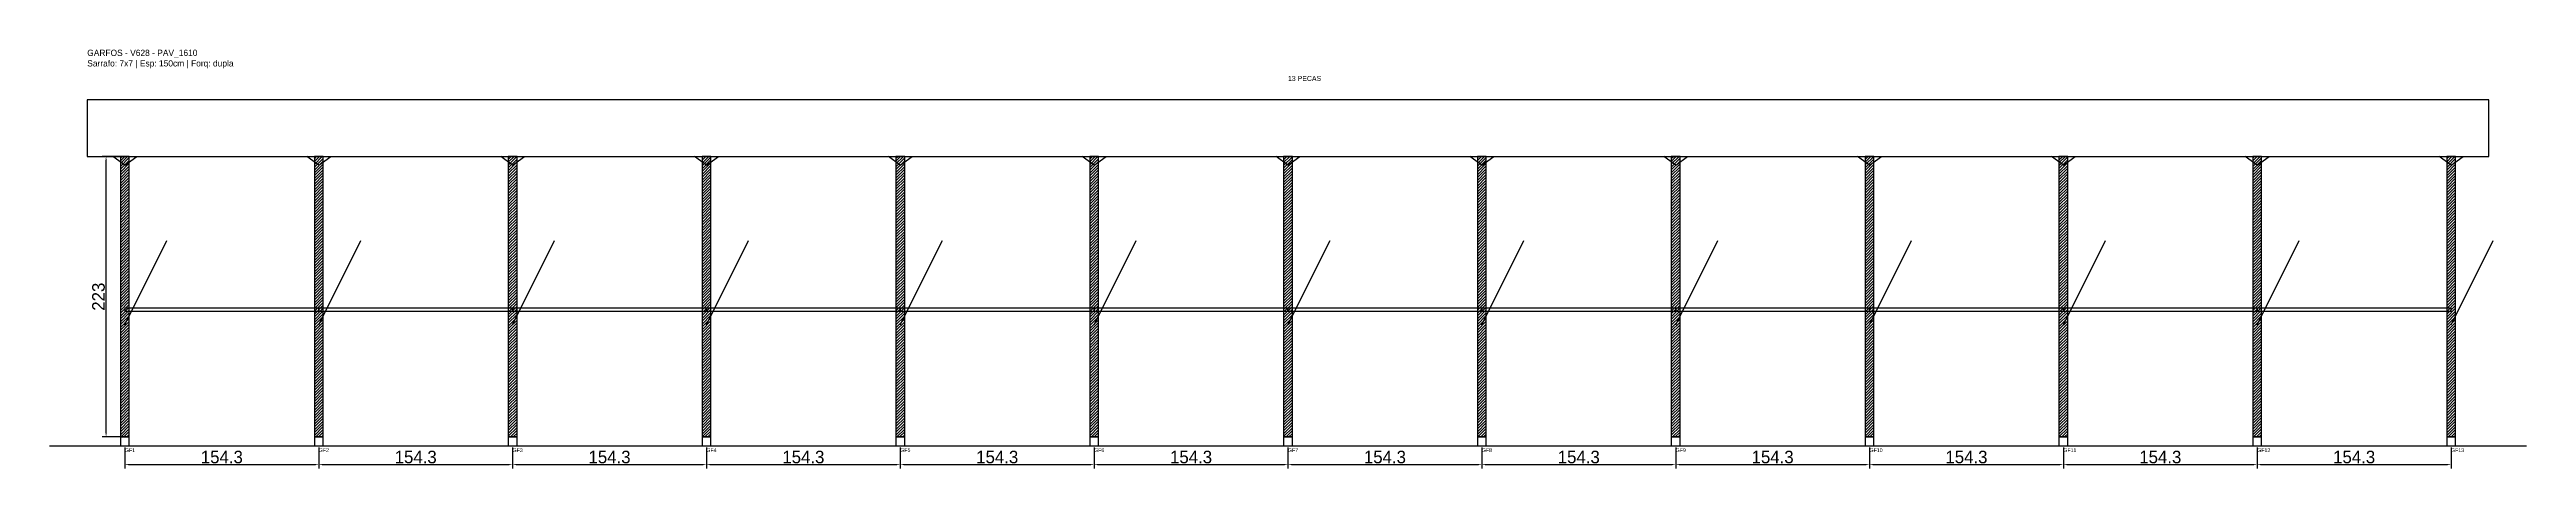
# Model space of a CAD drawing. Header units: metres. Extents: x -30 to 1941, y -25 to 308.
import ezdxf

# ---------------------------------------------------------------- set-up
doc = ezdxf.new("R2010")
doc.units = ezdxf.units.M
for name, color, linetype in [('BARRA_ANCORAGEM', 1, 'Continuous'), ('COTA', 241, 'Continuous'), ('GARFOS OK', 3, 'Continuous'), ('NOME DA VIGA', 6, 'Continuous'), ('SARR_7x7', 40, 'Continuous'), ('TIRAS REESCORAMENTO', 252, 'Continuous'), ('VIGAS', 3, 'Continuous')]:
    doc.layers.add(name, color=color, linetype=linetype)
doc.dimstyles.new('EZ DXF', dxfattribs={"dimtxt": 10, "dimasz": 3.5, "dimexe": 3, "dimexo": 1.5, "dimgap": 1, "dimtad": 1, "dimdec": 1, "dimdsep": 46, "dimcen": 2.5, "dimazin": 3, "dimtfac": 1, "dimtmove": 0, "dimatfit": 3})

msp = doc.modelspace()

# ---------------------------------------------------------------- hatches: boundary and pattern name
at = {"layer": 'COTA'}
h = msp.add_hatch(dxfattribs=at)
h.set_pattern_fill('ANSI31', scale=0.5)
h.paths.add_polyline_path([(26.5, 0), (33.5, 0), (33.5, 223), (26.5, 223)])
h = msp.add_hatch(dxfattribs=at)
h.set_pattern_fill('ANSI31', scale=0.5)
h.paths.add_polyline_path([(180.79, 0), (187.79, 0), (187.79, 223), (180.79, 223)])
h = msp.add_hatch(dxfattribs=at)
h.set_pattern_fill('ANSI31', scale=0.5)
h.paths.add_polyline_path([(335.07, 0), (342.07, 0), (342.07, 223), (335.07, 223)])
h = msp.add_hatch(dxfattribs=at)
h.set_pattern_fill('ANSI31', scale=0.5)
h.paths.add_polyline_path([(489.36, 0), (496.36, 0), (496.36, 223), (489.36, 223)])
h = msp.add_hatch(dxfattribs=at)
h.set_pattern_fill('ANSI31', scale=0.5)
h.paths.add_polyline_path([(643.64, 0), (650.64, 0), (650.64, 223), (643.64, 223)])
h = msp.add_hatch(dxfattribs=at)
h.set_pattern_fill('ANSI31', scale=0.5)
h.paths.add_polyline_path([(797.93, 0), (804.93, 0), (804.93, 223), (797.93, 223)])
h = msp.add_hatch(dxfattribs=at)
h.set_pattern_fill('ANSI31', scale=0.5)
h.paths.add_polyline_path([(952.21, 0), (959.21, 0), (959.21, 223), (952.21, 223)])
h = msp.add_hatch(dxfattribs=at)
h.set_pattern_fill('ANSI31', scale=0.5)
h.paths.add_polyline_path([(1106.5, 0), (1113.5, 0), (1113.5, 223), (1106.5, 223)])
h = msp.add_hatch(dxfattribs=at)
h.set_pattern_fill('ANSI31', scale=0.5)
h.paths.add_polyline_path([(1260.78, 0), (1267.78, 0), (1267.78, 223), (1260.78, 223)])
h = msp.add_hatch(dxfattribs=at)
h.set_pattern_fill('ANSI31', scale=0.5)
h.paths.add_polyline_path([(1415.07, 0), (1422.07, 0), (1422.07, 223), (1415.07, 223)])
h = msp.add_hatch(dxfattribs=at)
h.set_pattern_fill('ANSI31', scale=0.5)
h.paths.add_polyline_path([(1569.35, 0), (1576.35, 0), (1576.35, 223), (1569.35, 223)])
h = msp.add_hatch(dxfattribs=at)
h.set_pattern_fill('ANSI31', scale=0.5)
h.paths.add_polyline_path([(1723.64, 0), (1730.64, 0), (1730.64, 223), (1723.64, 223)])
h = msp.add_hatch(dxfattribs=at)
h.set_pattern_fill('ANSI31', scale=0.5)
h.paths.add_polyline_path([(1877.92, 0), (1884.92, 0), (1884.92, 223), (1877.92, 223)])

# ---------------------------------------------------------------- linework, layer by layer
at = {"layer": 'BARRA_ANCORAGEM'}
for p, q in [((30, 89.2), (63.45, 156.1)), ((184.29, 89.2), (217.74, 156.1)), ((338.57, 89.2), (372.02, 156.1)), ((492.86, 89.2), (526.31, 156.1)), ((647.14, 89.2), (680.59, 156.1)), ((801.43, 89.2), (834.88, 156.1)), ((955.71, 89.2), (989.16, 156.1)), ((1110, 89.2), (1143.45, 156.1)), ((1264.28, 89.2), (1297.73, 156.1)), ((1418.57, 89.2), (1452.02, 156.1)), ((1572.85, 89.2), (1606.3, 156.1)), ((1727.14, 89.2), (1760.59, 156.1)), ((1881.42, 89.2), (1914.87, 156.1))]:
    msp.add_line(p, q, dxfattribs=at)
at = {"layer": 'GARFOS OK'}
for p, q in [((30, 216), (20.5, 223)), ((20.5, 223), (39.5, 223)), ((30, 216), (39.5, 223)), ((184.29, 216), (174.79, 223)), ((174.79, 223), (193.79, 223)), ((184.29, 216), (193.79, 223)), ((338.57, 216), (329.07, 223)), ((329.07, 223), (348.07, 223)), ((338.57, 216), (348.07, 223)), ((492.86, 216), (483.36, 223)), ((483.36, 223), (502.36, 223)), ((492.86, 216), (502.36, 223)), ((647.14, 216), (637.64, 223)), ((637.64, 223), (656.64, 223)), ((647.14, 216), (656.64, 223)), ((801.43, 216), (791.93, 223)), ((791.93, 223), (810.93, 223)), ((801.43, 216), (810.93, 223)), ((955.71, 216), (946.21, 223)), ((946.21, 223), (965.21, 223)), ((955.71, 216), (965.21, 223)), ((1110, 216), (1100.5, 223)), ((1100.5, 223), (1119.5, 223)), ((1110, 216), (1119.5, 223)), ((1264.28, 216), (1254.78, 223)), ((1254.78, 223), (1273.78, 223)), ((1264.28, 216), (1273.78, 223)), ((1418.57, 216), (1409.07, 223)), ((1409.07, 223), (1428.07, 223)), ((1418.57, 216), (1428.07, 223)), ((1572.85, 216), (1563.35, 223)), ((1563.35, 223), (1582.35, 223)), ((1572.85, 216), (1582.35, 223)), ((1727.14, 216), (1717.64, 223)), ((1717.64, 223), (1736.64, 223)), ((1727.14, 216), (1736.64, 223)), ((1881.42, 216), (1871.92, 223)), ((1871.92, 223), (1890.92, 223)), ((1881.42, 216), (1890.92, 223))]:
    msp.add_line(p, q, dxfattribs=at)
at = {"layer": 'GARFOS OK', "linetype": 'CONTINUOUS'}
msp.add_line((-30, -7), (1941.42, -7), dxfattribs=at)
at = {"layer": 'GARFOS OK'}
for points in [[(26.5, 0), (33.5, 0), (33.5, 223), (26.5, 223), (26.5, 0)], [(180.79, 0), (187.79, 0), (187.79, 223), (180.79, 223), (180.79, 0)], [(335.07, 0), (342.07, 0), (342.07, 223), (335.07, 223), (335.07, 0)], [(489.36, 0), (496.36, 0), (496.36, 223), (489.36, 223), (489.36, 0)], [(643.64, 0), (650.64, 0), (650.64, 223), (643.64, 223), (643.64, 0)], [(797.93, 0), (804.93, 0), (804.93, 223), (797.93, 223), (797.93, 0)], [(952.21, 0), (959.21, 0), (959.21, 223), (952.21, 223), (952.21, 0)], [(1106.5, 0), (1113.5, 0), (1113.5, 223), (1106.5, 223), (1106.5, 0)], [(1260.78, 0), (1267.78, 0), (1267.78, 223), (1260.78, 223), (1260.78, 0)], [(1415.07, 0), (1422.07, 0), (1422.07, 223), (1415.07, 223), (1415.07, 0)], [(1569.35, 0), (1576.35, 0), (1576.35, 223), (1569.35, 223), (1569.35, 0)], [(1723.64, 0), (1730.64, 0), (1730.64, 223), (1723.64, 223), (1723.64, 0)], [(1877.92, 0), (1884.92, 0), (1884.92, 223), (1877.92, 223), (1877.92, 0)]]:
    msp.add_lwpolyline(points, dxfattribs=at)
at = {"layer": 'SARR_7x7'}
for points in [[(26.5, -7), (33.5, -7), (33.5, 0), (26.5, 0), (26.5, -7)], [(180.79, -7), (187.79, -7), (187.79, 0), (180.79, 0), (180.79, -7)], [(335.07, -7), (342.07, -7), (342.07, 0), (335.07, 0), (335.07, -7)], [(489.36, -7), (496.36, -7), (496.36, 0), (489.36, 0), (489.36, -7)], [(643.64, -7), (650.64, -7), (650.64, 0), (643.64, 0), (643.64, -7)], [(797.93, -7), (804.93, -7), (804.93, 0), (797.93, 0), (797.93, -7)], [(952.21, -7), (959.21, -7), (959.21, 0), (952.21, 0), (952.21, -7)], [(1106.5, -7), (1113.5, -7), (1113.5, 0), (1106.5, 0), (1106.5, -7)], [(1260.78, -7), (1267.78, -7), (1267.78, 0), (1260.78, 0), (1260.78, -7)], [(1415.07, -7), (1422.07, -7), (1422.07, 0), (1415.07, 0), (1415.07, -7)], [(1569.35, -7), (1576.35, -7), (1576.35, 0), (1569.35, 0), (1569.35, -7)], [(1723.64, -7), (1730.64, -7), (1730.64, 0), (1723.64, 0), (1723.64, -7)], [(1877.92, -7), (1884.92, -7), (1884.92, 0), (1877.92, 0), (1877.92, -7)]]:
    msp.add_lwpolyline(points, dxfattribs=at)
at = {"layer": 'TIRAS REESCORAMENTO'}
for points in [[(30, 100), (184.29, 100), (184.29, 102.5), (30, 102.5), (30, 100)], [(184.29, 100), (338.57, 100), (338.57, 102.5), (184.29, 102.5), (184.29, 100)], [(338.57, 100), (492.86, 100), (492.86, 102.5), (338.57, 102.5), (338.57, 100)], [(492.86, 100), (647.14, 100), (647.14, 102.5), (492.86, 102.5), (492.86, 100)], [(647.14, 100), (801.43, 100), (801.43, 102.5), (647.14, 102.5), (647.14, 100)], [(801.43, 100), (955.71, 100), (955.71, 102.5), (801.43, 102.5), (801.43, 100)], [(955.71, 100), (1110, 100), (1110, 102.5), (955.71, 102.5), (955.71, 100)], [(1110, 100), (1264.28, 100), (1264.28, 102.5), (1110, 102.5), (1110, 100)], [(1264.28, 100), (1418.57, 100), (1418.57, 102.5), (1264.28, 102.5), (1264.28, 100)], [(1418.57, 100), (1572.85, 100), (1572.85, 102.5), (1418.57, 102.5), (1418.57, 100)], [(1572.85, 100), (1727.14, 100), (1727.14, 102.5), (1572.85, 102.5), (1572.85, 100)], [(1727.14, 100), (1881.42, 100), (1881.42, 102.5), (1727.14, 102.5), (1727.14, 100)]]:
    msp.add_lwpolyline(points, dxfattribs=at)
at = {"layer": 'VIGAS'}
msp.add_lwpolyline([(0, 223), (1911.42, 223), (1911.42, 268), (0, 268), (0, 223)], dxfattribs=at)

# ---------------------------------------------------------------- texts
at = {"layer": 'NOME DA VIGA'}
for s, height, p in [('13 PECAS', 4, (955.71, 283)), ('GF1', 3, (30, -12)), ('GF2', 3, (184.29, -12)), ('GF3', 3, (338.57, -12)), ('GF4', 3, (492.86, -12)), ('GF5', 3, (647.14, -12)), ('GF6', 3, (801.43, -12)), ('GF7', 3, (955.71, -12)), ('GF8', 3, (1110, -12)), ('GF9', 3, (1264.28, -12)), ('GF10', 3, (1418.57, -12)), ('GF11', 3, (1572.85, -12)), ('GF12', 3, (1727.14, -12)), ('GF13', 3, (1881.42, -12))]:
    msp.add_text(s, height=height, dxfattribs=at).set_placement(p)
at = {"layer": 'NOME DA VIGA', "insert": (0, 293), "char_height": 5, "attachment_point": 7}
msp.add_mtext('GARFOS - V628 - PAV_1610\\PSarrafo: 7x7 | Esp: 150cm | Forq: dupla', dxfattribs=at)

# ---------------------------------------------------------------- dimensions: what is measured, and where the dimension line sits
at = {"layer": 'COTA'}
msp.add_linear_dim(base=(15, 0), p1=(30, 0), p2=(30, 223), angle=90, dimstyle='EZ DXF', dxfattribs=at).render()
for base, p1, p2 in [((30, -22), (30, -7), (184.29, -7)), ((184.29, -22), (184.29, -7), (338.57, -7)), ((338.57, -22), (338.57, -7), (492.86, -7)), ((492.86, -22), (492.86, -7), (647.14, -7)), ((647.14, -22), (647.14, -7), (801.43, -7)), ((801.43, -22), (801.43, -7), (955.71, -7)), ((955.71, -22), (955.71, -7), (1110, -7)), ((1110, -22), (1110, -7), (1264.28, -7)), ((1264.28, -22), (1264.28, -7), (1418.57, -7)), ((1418.57, -22), (1418.57, -7), (1572.85, -7)), ((1572.85, -22), (1572.85, -7), (1727.14, -7)), ((1727.14, -22), (1727.14, -7), (1881.42, -7))]:
    msp.add_linear_dim(base=base, p1=p1, p2=p2, dimstyle='EZ DXF', dxfattribs=at).render()

doc.saveas('drawing.dxf')
